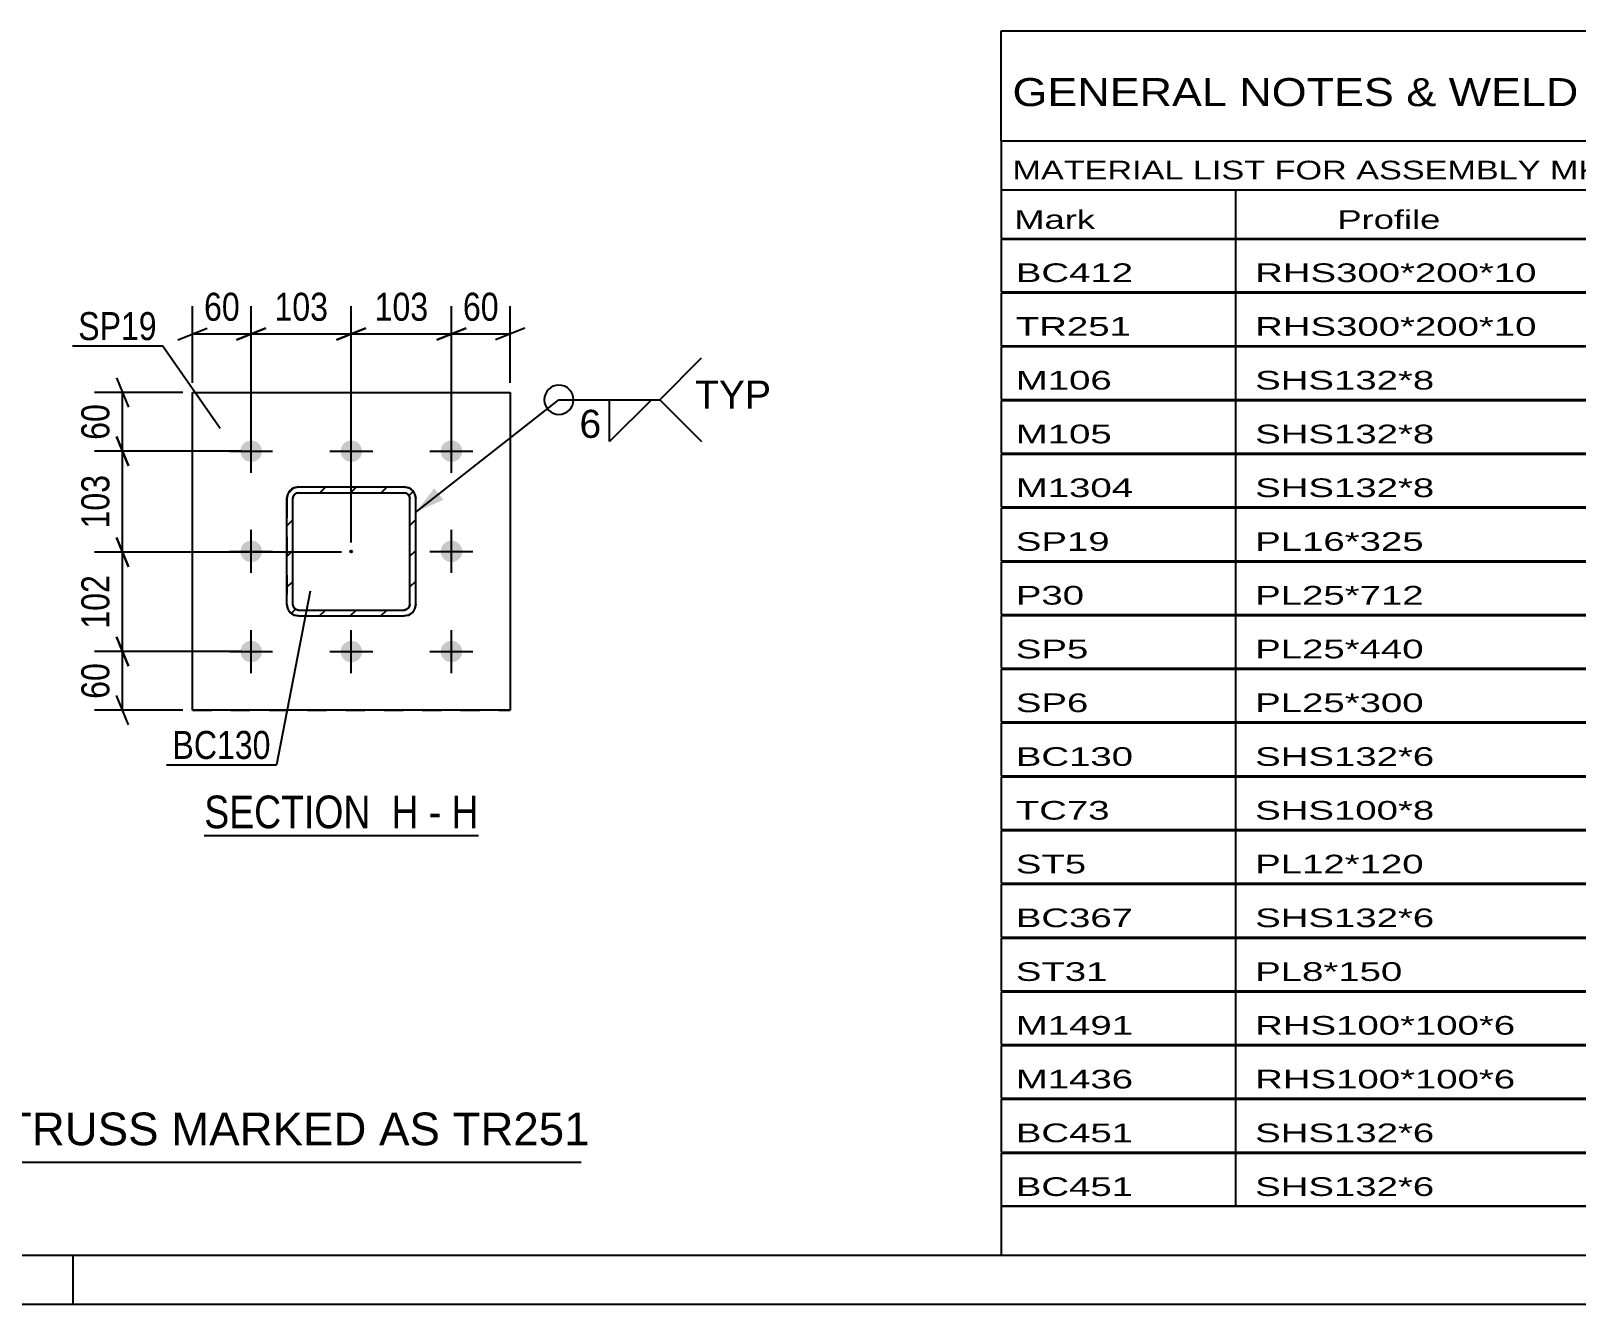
# Model space of a CAD drawing. Header units: millimetres. Extents: x -81 to 760, y -449 to 145.
# Drawn here: x 335.8 to 494, y -448.7 to -318.4 of the extents above; entities that cross this region are included whole.
import ezdxf

# ---------------------------------------------------------------- set-up
doc = ezdxf.new("R2010")
doc.units = ezdxf.units.MM
doc.linetypes.add('DXK_LINE_DOT2', pattern=[3.9198, 1.9599, -1.9599])
doc.linetypes.add('DXK_LINE_DOT3', pattern=[5.9187, 2.979, -0.9799, 0.9799, -0.9799])
doc.styles.add('Arial', font='ARIAL.TTF', dxfattribs={"height": 0.2})
doc.styles.add('Arial Narrow', font='ARIALN.TTF', dxfattribs={"height": 0.2})

# ---------------------------------------------------------------- blocks, each defined once
blk = doc.blocks.new('Unknown-122569792-1134')
at = {"color": 5, "linetype": 'Continuous'}
for p, q in [((-75.92, -443.66), (755.08, -443.66)), ((340.08, -448.66), (340.08, -443.66)), ((-80.92, -448.66), (760.08, -448.66))]:
    blk.add_line(p, q, dxfattribs=at)
blk = doc.blocks.new('Unknown-122569792-12 - 6866')
at = {"color": 6, "linetype": 'Continuous'}
blk.add_line((353.51, -400.73), (381.58, -400.73), dxfattribs=at)
at = {"color": 0, "linetype": 'Continuous'}
for points in [[(371.62, -399.98), (371.62, -396.48), (353.51, -396.48), (353.51, -399.98)], [(375.44, -399.98), (375.44, -396.48), (372.67, -396.48), (372.67, -399.98)], [(377.76, -399.98), (377.76, -396.48), (376.49, -396.48), (376.49, -399.98)], [(381.58, -399.98), (381.58, -396.48), (378.81, -396.48), (378.81, -399.98)]]:
    blk.add_wipeout(points, dxfattribs=at)
at = {"color": 7, "linetype": 'Continuous', "style": 'Arial Narrow'}
for s, p in [('SECTION ', (353.51, -399.98)), ('H', (372.67, -399.98)), ('H', (378.81, -399.98)), ('-', (376.49, -399.98))]:
    blk.add_text(s, height=3.34, dxfattribs=at).set_placement(p)
blk = doc.blocks.new('Part-122569792-6893 - 6866')
at = {"linetype": 'Continuous'}
h = blk.add_hatch(dxfattribs=at)
h.set_pattern_fill('', scale=0.7, style=0, pattern_type=0)
h.set_pattern_definition([(45, (362.705, -365.1483), (-1.57154, 1.57154), [])])
h.paths.add_polyline_path([(363.16, -365.06), (362.71, -365.15), (362.32, -365.41), (362.06, -365.8), (361.96, -366.26), (361.96, -377.06), (362.06, -377.52), (362.32, -377.91), (362.71, -378.17), (363.16, -378.26), (373.96, -378.26), (374.42, -378.17), (374.81, -377.91), (375.07, -377.52), (375.16, -377.06), (375.16, -366.26), (375.07, -365.8), (374.81, -365.41), (374.42, -365.15), (373.96, -365.06)])
h.paths.add_polyline_path([(373.96, -365.66), (374.19, -365.7), (374.39, -365.83), (374.52, -366.03), (374.56, -366.26), (374.56, -377.06), (374.52, -377.29), (374.39, -377.48), (374.19, -377.61), (373.96, -377.66), (363.16, -377.66), (362.93, -377.61), (362.74, -377.48), (362.61, -377.29), (362.56, -377.06), (362.56, -366.26), (362.61, -366.03), (362.74, -365.83), (362.93, -365.7), (363.16, -365.66)])
blk.add_hatch(color=246, dxfattribs=at).paths.add_polyline_path([(368.56, -371.76, -1), (368.56, -371.56, -1)])
at = {"color": 7, "linetype": 'DXK_LINE_DOT2'}
for p, q in [((362.71, -365.15), (363.16, -365.06)), ((363.16, -365.06), (373.96, -365.06)), ((373.96, -365.06), (374.42, -365.15)), ((361.96, -366.26), (362.06, -365.8)), ((361.96, -366.26), (361.96, -377.06)), ((362.61, -366.03), (362.56, -366.26)), ((362.56, -377.06), (362.56, -366.26)), ((362.74, -365.83), (362.61, -366.03)), ((362.93, -365.7), (362.74, -365.83)), ((363.16, -365.66), (362.93, -365.7)), ((363.16, -365.66), (373.96, -365.66)), ((374.19, -365.7), (373.96, -365.66)), ((374.39, -365.83), (374.19, -365.7)), ((374.52, -366.03), (374.39, -365.83)), ((374.56, -366.26), (374.52, -366.03)), ((374.56, -377.06), (374.56, -366.26)), ((375.07, -365.8), (375.16, -366.26)), ((375.16, -377.06), (375.16, -366.26)), ((362.06, -377.52), (361.96, -377.06)), ((362.56, -377.06), (362.61, -377.29)), ((362.61, -377.29), (362.74, -377.48)), ((363.16, -378.26), (362.71, -378.17)), ((362.74, -377.48), (362.93, -377.61)), ((362.93, -377.61), (363.16, -377.66)), ((363.16, -377.66), (373.96, -377.66)), ((373.96, -377.66), (374.19, -377.61)), ((374.42, -378.17), (373.96, -378.26)), ((374.19, -377.61), (374.39, -377.48)), ((374.39, -377.48), (374.52, -377.29)), ((374.52, -377.29), (374.56, -377.06)), ((375.16, -377.06), (375.07, -377.52)), ((363.16, -378.26), (373.96, -378.26))]:
    blk.add_line(p, q, dxfattribs=at)
at = {"color": 2, "linetype": 'Continuous'}
for p, q in [((363.16, -365.06), (362.71, -365.15)), ((363.16, -365.06), (363.16, -365.06)), ((363.16, -365.06), (373.96, -365.06)), ((373.96, -365.06), (373.96, -365.06)), ((374.42, -365.15), (373.96, -365.06)), ((362.06, -365.8), (361.96, -366.26)), ((361.96, -366.26), (361.96, -366.26)), ((361.96, -377.06), (361.96, -366.26)), ((362.56, -366.26), (362.61, -366.03)), ((362.56, -366.26), (362.56, -366.26)), ((362.56, -377.06), (362.56, -366.26)), ((362.61, -366.03), (362.74, -365.83)), ((362.74, -365.83), (362.93, -365.7)), ((362.93, -365.7), (363.16, -365.66)), ((363.16, -365.66), (363.16, -365.66)), ((363.16, -365.66), (373.96, -365.66)), ((373.96, -365.66), (373.96, -365.66)), ((373.96, -365.66), (374.19, -365.7)), ((374.19, -365.7), (374.39, -365.83)), ((374.39, -365.83), (374.52, -366.03)), ((374.52, -366.03), (374.56, -366.26)), ((374.56, -366.26), (374.56, -366.26)), ((374.56, -377.06), (374.56, -366.26)), ((375.16, -366.26), (375.07, -365.8)), ((375.16, -366.26), (375.16, -366.26)), ((375.16, -377.06), (375.16, -366.26)), ((361.96, -377.06), (361.96, -377.06)), ((361.96, -377.06), (362.06, -377.52)), ((362.56, -377.06), (362.56, -377.06)), ((362.61, -377.29), (362.56, -377.06)), ((362.74, -377.48), (362.61, -377.29)), ((362.71, -378.17), (363.16, -378.26)), ((362.93, -377.61), (362.74, -377.48)), ((363.16, -377.66), (362.93, -377.61)), ((363.16, -377.66), (363.16, -377.66)), ((363.16, -377.66), (373.96, -377.66)), ((374.19, -377.61), (373.96, -377.66)), ((373.96, -377.66), (373.96, -377.66)), ((373.96, -378.26), (374.42, -378.17)), ((374.39, -377.48), (374.19, -377.61)), ((374.52, -377.29), (374.39, -377.48)), ((374.56, -377.06), (374.52, -377.29)), ((374.56, -377.06), (374.56, -377.06)), ((375.07, -377.52), (375.16, -377.06)), ((375.16, -377.06), (375.16, -377.06)), ((363.16, -378.26), (363.16, -378.26)), ((363.16, -378.26), (373.96, -378.26)), ((373.96, -378.26), (373.96, -378.26))]:
    blk.add_line(p, q, dxfattribs=at)
at = {"color": 7, "linetype": 'DXK_LINE_DOT3'}
blk.add_line((368.56, -371.66), (368.56, -371.66), dxfattribs=at)
at = {"color": 246, "linetype": 'DXK_LINE_DOT2'}
blk.add_line((368.56, -371.66), (368.56, -371.66), dxfattribs=at)
at = {"color": 246, "linetype": 'Continuous'}
blk.add_circle((368.56, -371.66), 0.1, dxfattribs=at)
at = {"color": 7, "linetype": 'DXK_LINE_DOT2'}
for centre, start, end in [((363.16, -366.26), 112.5, 157.5), ((373.96, -366.26), 22.5, 67.5), ((363.16, -377.06), 202.5, 247.5), ((373.96, -377.06), 292.5, 337.5)]:
    blk.add_arc(centre, 1.2, start, end, dxfattribs=at)
at = {"color": 2, "linetype": 'Continuous'}
for centre, start, end in [((363.16, -366.26), 112.5, 157.5), ((373.96, -366.26), 22.5, 67.5), ((363.16, -377.06), 202.5, 247.5), ((373.96, -377.06), 292.5, 337.5)]:
    blk.add_arc(centre, 1.2, start, end, dxfattribs=at)
blk = doc.blocks.new('Part-122569792-6929 - 6866')
at = {"color": 2, "linetype": 'Continuous'}
for p, q in [((352.31, -355.41), (352.31, -355.41)), ((352.31, -387.91), (352.31, -355.41)), ((352.31, -355.41), (384.81, -355.41)), ((384.81, -355.41), (384.81, -355.41)), ((384.81, -355.41), (384.81, -387.91)), ((352.31, -387.91), (352.31, -387.91)), ((384.81, -387.91), (352.31, -387.91)), ((384.81, -387.91), (384.81, -387.91))]:
    blk.add_line(p, q, dxfattribs=at)
at = {"color": 7, "linetype": 'DXK_LINE_DOT2'}
for p, q in [((352.31, -355.41), (384.81, -355.41)), ((352.31, -387.91), (384.81, -387.91))]:
    blk.add_line(p, q, dxfattribs=at)
blk = doc.blocks.new('Bolt-122569792-6980 - 6866')
at = {"linetype": 'Continuous'}
for points in [[(358.31, -360.31), (358.54, -360.33), (358.76, -360.4), (358.96, -360.52), (359.13, -360.67), (359.27, -360.86), (359.36, -361.07), (359.41, -361.29), (359.41, -361.52), (359.36, -361.75), (359.27, -361.96), (359.13, -362.14), (358.96, -362.3), (358.76, -362.41), (358.54, -362.48), (358.31, -362.51), (358.09, -362.48), (357.87, -362.41), (357.67, -362.3), (357.5, -362.14), (357.36, -361.96), (357.27, -361.75), (357.22, -361.52), (357.22, -361.29), (357.27, -361.07), (357.36, -360.86), (357.5, -360.67), (357.67, -360.52), (357.87, -360.4), (358.09, -360.33)], [(368.56, -360.31), (368.79, -360.33), (369.01, -360.4), (369.21, -360.52), (369.38, -360.67), (369.52, -360.86), (369.61, -361.07), (369.66, -361.29), (369.66, -361.52), (369.61, -361.75), (369.52, -361.96), (369.38, -362.14), (369.21, -362.3), (369.01, -362.41), (368.79, -362.48), (368.56, -362.51), (368.34, -362.48), (368.12, -362.41), (367.92, -362.3), (367.75, -362.14), (367.61, -361.96), (367.52, -361.75), (367.47, -361.52), (367.47, -361.29), (367.52, -361.07), (367.61, -360.86), (367.75, -360.67), (367.92, -360.52), (368.12, -360.4), (368.34, -360.33)], [(378.81, -360.31), (379.04, -360.33), (379.26, -360.4), (379.46, -360.52), (379.63, -360.67), (379.77, -360.86), (379.86, -361.07), (379.91, -361.29), (379.91, -361.52), (379.86, -361.75), (379.77, -361.96), (379.63, -362.14), (379.46, -362.3), (379.26, -362.41), (379.04, -362.48), (378.81, -362.51), (378.59, -362.48), (378.37, -362.41), (378.17, -362.3), (378, -362.14), (377.86, -361.96), (377.77, -361.75), (377.72, -361.52), (377.72, -361.29), (377.77, -361.07), (377.86, -360.86), (378, -360.67), (378.17, -360.52), (378.37, -360.4), (378.59, -360.33)], [(358.31, -370.56), (358.54, -370.58), (358.76, -370.65), (358.96, -370.77), (359.13, -370.92), (359.27, -371.11), (359.36, -371.32), (359.41, -371.54), (359.41, -371.77), (359.36, -372), (359.27, -372.21), (359.13, -372.39), (358.96, -372.55), (358.76, -372.66), (358.54, -372.73), (358.31, -372.76), (358.09, -372.73), (357.87, -372.66), (357.67, -372.55), (357.5, -372.39), (357.36, -372.21), (357.27, -372), (357.22, -371.77), (357.22, -371.54), (357.27, -371.32), (357.36, -371.11), (357.5, -370.92), (357.67, -370.77), (357.87, -370.65), (358.09, -370.58)], [(378.81, -370.56), (379.04, -370.58), (379.26, -370.65), (379.46, -370.77), (379.63, -370.92), (379.77, -371.11), (379.86, -371.32), (379.91, -371.54), (379.91, -371.77), (379.86, -372), (379.77, -372.21), (379.63, -372.39), (379.46, -372.55), (379.26, -372.66), (379.04, -372.73), (378.81, -372.76), (378.59, -372.73), (378.37, -372.66), (378.17, -372.55), (378, -372.39), (377.86, -372.21), (377.77, -372), (377.72, -371.77), (377.72, -371.54), (377.77, -371.32), (377.86, -371.11), (378, -370.92), (378.17, -370.77), (378.37, -370.65), (378.59, -370.58)], [(358.31, -380.81), (358.54, -380.83), (358.76, -380.9), (358.96, -381.02), (359.13, -381.17), (359.27, -381.36), (359.36, -381.57), (359.41, -381.79), (359.41, -382.02), (359.36, -382.25), (359.27, -382.46), (359.13, -382.64), (358.96, -382.8), (358.76, -382.91), (358.54, -382.98), (358.31, -383.01), (358.09, -382.98), (357.87, -382.91), (357.67, -382.8), (357.5, -382.64), (357.36, -382.46), (357.27, -382.25), (357.22, -382.02), (357.22, -381.79), (357.27, -381.57), (357.36, -381.36), (357.5, -381.17), (357.67, -381.02), (357.87, -380.9), (358.09, -380.83)], [(368.56, -380.81), (368.79, -380.83), (369.01, -380.9), (369.21, -381.02), (369.38, -381.17), (369.52, -381.36), (369.61, -381.57), (369.66, -381.79), (369.66, -382.02), (369.61, -382.25), (369.52, -382.46), (369.38, -382.64), (369.21, -382.8), (369.01, -382.91), (368.79, -382.98), (368.56, -383.01), (368.34, -382.98), (368.12, -382.91), (367.92, -382.8), (367.75, -382.64), (367.61, -382.46), (367.52, -382.25), (367.47, -382.02), (367.47, -381.79), (367.52, -381.57), (367.61, -381.36), (367.75, -381.17), (367.92, -381.02), (368.12, -380.9), (368.34, -380.83)], [(378.81, -380.81), (379.04, -380.83), (379.26, -380.9), (379.46, -381.02), (379.63, -381.17), (379.77, -381.36), (379.86, -381.57), (379.91, -381.79), (379.91, -382.02), (379.86, -382.25), (379.77, -382.46), (379.63, -382.64), (379.46, -382.8), (379.26, -382.91), (379.04, -382.98), (378.81, -383.01), (378.59, -382.98), (378.37, -382.91), (378.17, -382.8), (378, -382.64), (377.86, -382.46), (377.77, -382.25), (377.72, -382.02), (377.72, -381.79), (377.77, -381.57), (377.86, -381.36), (378, -381.17), (378.17, -381.02), (378.37, -380.9), (378.59, -380.83)]]:
    blk.add_hatch(color=1, dxfattribs=at).paths.add_polyline_path(points)
at = {"color": 1, "linetype": 'Continuous'}
for p, q in [((358.31, -363.61), (358.31, -359.21)), ((368.56, -363.61), (368.56, -359.21)), ((378.81, -363.61), (378.81, -359.21)), ((356.11, -361.41), (360.51, -361.41)), ((366.36, -361.41), (370.76, -361.41)), ((376.61, -361.41), (381.01, -361.41)), ((358.31, -373.86), (358.31, -369.46)), ((378.81, -373.86), (378.81, -369.46)), ((356.11, -371.66), (360.51, -371.66)), ((376.61, -371.66), (381.01, -371.66)), ((358.31, -384.11), (358.31, -379.71)), ((368.56, -384.11), (368.56, -379.71)), ((378.81, -384.11), (378.81, -379.71)), ((356.11, -381.91), (360.51, -381.91)), ((366.36, -381.91), (370.76, -381.91)), ((376.61, -381.91), (381.01, -381.91))]:
    blk.add_line(p, q, dxfattribs=at)
blk = doc.blocks.new('StraightDimension-122569792-7015 - 6866')
at = {"color": 7, "linetype": 'Continuous'}
for p, q in [((358.31, -360.41), (358.31, -346.56)), ((368.56, -370.74), (368.56, -346.56)), ((356.81, -350.01), (359.81, -348.81)), ((358.31, -349.41), (368.56, -349.41)), ((370.06, -348.81), (367.06, -350.01))]:
    blk.add_line(p, q, dxfattribs=at)
at = {"color": 0}
blk.add_wipeout([(366.78, -348.66), (366.78, -344.46), (360.1, -344.46), (360.1, -348.66)], dxfattribs=at)
at = {"color": 3, "style": 'Arial Narrow'}
blk.add_text('103', height=2.863, dxfattribs=at).set_placement((360.7, -348.06))
blk = doc.blocks.new('StraightDimension-122569792-6985 - 6866')
at = {"color": 7, "linetype": 'Continuous'}
for p, q in [((368.56, -370.74), (368.56, -346.56)), ((378.81, -360.41), (378.81, -346.56)), ((367.06, -350.01), (370.06, -348.81)), ((368.56, -349.41), (378.81, -349.41)), ((380.31, -348.81), (377.31, -350.01))]:
    blk.add_line(p, q, dxfattribs=at)
at = {"color": 0}
blk.add_wipeout([(377.03, -348.66), (377.03, -344.46), (370.35, -344.46), (370.35, -348.66)], dxfattribs=at)
at = {"color": 3, "style": 'Arial Narrow'}
blk.add_text('103', height=2.863, dxfattribs=at).set_placement((370.95, -348.06))
blk = doc.blocks.new('StraightDimension-122569792-6995 - 6866')
at = {"color": 7, "linetype": 'Continuous'}
for p, q in [((378.81, -360.41), (378.81, -346.56)), ((384.81, -354.41), (384.81, -346.56)), ((377.31, -350.01), (380.31, -348.81)), ((378.81, -349.41), (384.81, -349.41)), ((386.31, -348.81), (383.31, -350.01))]:
    blk.add_line(p, q, dxfattribs=at)
at = {"color": 0}
blk.add_wipeout([(384.24, -348.66), (384.24, -344.46), (379.39, -344.46), (379.39, -348.66)], dxfattribs=at)
at = {"color": 3, "style": 'Arial Narrow'}
blk.add_text('60', height=2.863, dxfattribs=at).set_placement((379.99, -348.06))
blk = doc.blocks.new('StraightDimension-122569792-7005 - 6866')
at = {"color": 7, "linetype": 'Continuous'}
for p, q in [((352.31, -354.41), (352.31, -346.56)), ((358.31, -360.41), (358.31, -346.56)), ((350.81, -350.01), (353.81, -348.81)), ((352.31, -349.41), (358.31, -349.41)), ((359.81, -348.81), (356.81, -350.01))]:
    blk.add_line(p, q, dxfattribs=at)
at = {"color": 0}
blk.add_wipeout([(357.74, -348.66), (357.74, -344.46), (352.89, -344.46), (352.89, -348.66)], dxfattribs=at)
at = {"color": 3, "style": 'Arial Narrow'}
blk.add_text('60', height=2.863, dxfattribs=at).set_placement((353.49, -348.06))
blk = doc.blocks.new('StraightDimension-122569792-7026 - 6866')
at = {"color": 7, "linetype": 'Continuous'}
for p, q in [((344.54, -359.91), (345.74, -362.91)), ((357.31, -361.41), (342.29, -361.41)), ((345.14, -371.74), (345.14, -361.41)), ((345.74, -373.24), (344.54, -370.24)), ((367.56, -371.74), (342.29, -371.74))]:
    blk.add_line(p, q, dxfattribs=at)
at = {"color": 0}
blk.add_wipeout([(344.39, -363.23), (340.19, -363.23), (340.19, -369.91), (344.39, -369.91)], dxfattribs=at)
at = {"color": 3, "style": 'Arial Narrow'}
blk.add_text('103', height=2.863, rotation=90.0002, dxfattribs=at).set_placement((343.79, -369.31))
blk = doc.blocks.new('StraightDimension-122569792-7036 - 6866')
at = {"color": 7, "linetype": 'Continuous'}
for p, q in [((344.54, -353.91), (345.74, -356.91)), ((351.31, -355.41), (342.29, -355.41)), ((345.14, -361.41), (345.14, -355.41)), ((345.74, -362.91), (344.54, -359.91)), ((357.31, -361.41), (342.29, -361.41))]:
    blk.add_line(p, q, dxfattribs=at)
at = {"color": 0}
blk.add_wipeout([(344.39, -355.98), (340.19, -355.98), (340.19, -360.84), (344.39, -360.84)], dxfattribs=at)
at = {"color": 3, "style": 'Arial Narrow'}
blk.add_text('60', height=2.863, rotation=90.0002, dxfattribs=at).set_placement((343.79, -360.24))
blk = doc.blocks.new('StraightDimension-122569792-7046 - 6866')
at = {"color": 7, "linetype": 'Continuous'}
for p, q in [((344.54, -380.41), (345.74, -383.41)), ((357.31, -381.91), (342.29, -381.91)), ((345.14, -387.91), (345.14, -381.91)), ((345.74, -389.41), (344.54, -386.41)), ((351.31, -387.91), (342.29, -387.91))]:
    blk.add_line(p, q, dxfattribs=at)
at = {"color": 0}
blk.add_wipeout([(344.39, -382.48), (340.19, -382.48), (340.19, -387.34), (344.39, -387.34)], dxfattribs=at)
at = {"color": 3, "style": 'Arial Narrow'}
blk.add_text('60', height=2.863, rotation=90.0002, dxfattribs=at).set_placement((343.79, -386.74))
blk = doc.blocks.new('StraightDimension-122569792-7056 - 6866')
at = {"color": 7, "linetype": 'Continuous'}
for p, q in [((344.54, -370.24), (345.74, -373.24)), ((367.56, -371.74), (342.29, -371.74)), ((345.14, -381.91), (345.14, -371.74)), ((345.74, -383.41), (344.54, -380.41)), ((357.31, -381.91), (342.29, -381.91))]:
    blk.add_line(p, q, dxfattribs=at)
at = {"color": 0}
blk.add_wipeout([(344.39, -373.48), (340.19, -373.48), (340.19, -380.16), (344.39, -380.16)], dxfattribs=at)
at = {"color": 3, "style": 'Arial Narrow'}
blk.add_text('102', height=2.863, rotation=90.0002, dxfattribs=at).set_placement((343.79, -379.56))
blk = doc.blocks.new('Unknown-122569792-12639')
at = {"color": 7, "linetype": 'Continuous'}
for p, q in [((435.08, -318.41), (595.08, -318.41)), ((435.08, -329.66), (435.08, -318.41)), ((435.08, -329.66), (595.08, -329.66)), ((435.08, -329.66), (435.08, -334.66)), ((435.08, -334.66), (595.08, -334.66)), ((435.08, -334.66), (435.08, -339.66)), ((459.08, -334.66), (459.08, -339.66)), ((435.08, -339.66), (595.08, -339.66)), ((435.08, -339.71), (435.08, -345.11)), ((435.08, -339.71), (595.08, -339.71)), ((459.08, -339.66), (459.08, -345.16)), ((435.08, -345.11), (595.08, -345.11)), ((435.08, -345.21), (435.08, -350.61)), ((435.08, -345.21), (595.08, -345.21)), ((459.08, -345.16), (459.08, -350.66)), ((435.08, -350.61), (595.08, -350.61)), ((435.08, -350.71), (435.08, -356.11)), ((435.08, -350.71), (595.08, -350.71)), ((459.08, -350.66), (459.08, -356.16)), ((435.08, -356.11), (595.08, -356.11)), ((435.08, -356.21), (435.08, -361.61)), ((435.08, -356.21), (595.08, -356.21)), ((459.08, -356.16), (459.08, -361.66)), ((435.08, -361.61), (595.08, -361.61)), ((435.08, -361.71), (435.08, -367.11)), ((435.08, -361.71), (595.08, -361.71)), ((459.08, -361.66), (459.08, -367.16)), ((435.08, -367.11), (595.08, -367.11)), ((459.08, -367.16), (459.08, -372.66)), ((435.08, -367.21), (435.08, -372.61)), ((435.08, -367.21), (595.08, -367.21)), ((435.08, -372.61), (595.08, -372.61)), ((435.08, -372.71), (435.08, -378.11)), ((435.08, -372.71), (595.08, -372.71)), ((459.08, -372.66), (459.08, -378.16)), ((435.08, -378.11), (595.08, -378.11)), ((435.08, -378.21), (435.08, -383.61)), ((435.08, -378.21), (595.08, -378.21)), ((459.08, -378.16), (459.08, -383.66)), ((435.08, -383.61), (595.08, -383.61)), ((435.08, -383.71), (435.08, -389.11)), ((435.08, -383.71), (595.08, -383.71)), ((459.08, -383.66), (459.08, -389.16)), ((435.08, -389.11), (595.08, -389.11)), ((435.08, -389.21), (435.08, -394.61)), ((435.08, -389.21), (595.08, -389.21)), ((459.08, -389.16), (459.08, -394.66)), ((435.08, -394.61), (595.08, -394.61)), ((435.08, -394.71), (435.08, -400.11)), ((435.08, -394.71), (595.08, -394.71)), ((459.08, -394.66), (459.08, -400.16)), ((435.08, -400.11), (595.08, -400.11)), ((435.08, -400.21), (435.08, -405.61)), ((435.08, -400.21), (595.08, -400.21)), ((459.08, -400.16), (459.08, -405.66)), ((435.08, -405.61), (595.08, -405.61)), ((435.08, -405.71), (435.08, -411.11)), ((435.08, -405.71), (595.08, -405.71)), ((459.08, -405.66), (459.08, -411.16)), ((435.08, -411.11), (595.08, -411.11)), ((435.08, -411.21), (435.08, -416.61)), ((435.08, -411.21), (595.08, -411.21)), ((459.08, -411.16), (459.08, -416.66)), ((435.08, -416.61), (595.08, -416.61)), ((435.08, -416.71), (435.08, -422.11)), ((435.08, -416.71), (595.08, -416.71)), ((459.08, -416.66), (459.08, -422.16)), ((435.08, -422.11), (595.08, -422.11)), ((435.08, -422.21), (435.08, -427.61)), ((435.08, -422.21), (595.08, -422.21)), ((459.08, -422.16), (459.08, -427.66)), ((435.08, -427.61), (595.08, -427.61)), ((435.08, -427.71), (435.08, -433.11)), ((435.08, -427.71), (595.08, -427.71)), ((459.08, -427.66), (459.08, -433.16)), ((435.08, -433.11), (595.08, -433.11)), ((435.08, -433.21), (435.08, -438.61)), ((435.08, -433.21), (595.08, -433.21)), ((459.08, -433.16), (459.08, -438.66)), ((435.08, -438.61), (595.08, -438.61)), ((435.08, -438.66), (595.08, -438.66)), ((435.08, -438.66), (435.08, -443.66)), ((435.08, -443.66), (595.08, -443.66))]:
    blk.add_line(p, q, dxfattribs=at)
at = {"color": 7, "style": 'Arial Narrow'}
for s, height, width, p in [('GENERAL NOTES & WELD DETAILS :', 2.8633, 1.4, (436.24, -326.1)), ("MATERIAL LIST FOR ASSEMBLY MK'D", 1.9089, 1.6, (436.24, -333.6)), ('Mark', 1.909, 1.7, (436.42, -338.66)), ('Profile', 1.909, 1.7, (469.5, -338.66))]:
    blk.add_text(s, height=height, dxfattribs=dict(at, width=width)).set_placement(p)
at = {"color": 7, "linetype": 'Continuous', "style": 'Arial Narrow', "width": 1.794707}
for s, height, p in [('BC412', 1.909, (436.58, -344.1)), ('RHS300*200*10', 1.9089, (461.08, -344.1)), ('TR251', 1.909, (436.58, -349.6)), ('RHS300*200*10', 1.9089, (461.08, -349.6)), ('M106', 1.909, (436.58, -355.1)), ('SHS132*8', 1.909, (461.08, -355.1)), ('M105', 1.909, (436.58, -360.6)), ('SHS132*8', 1.909, (461.08, -360.6)), ('M1304', 1.909, (436.58, -366.1)), ('SHS132*8', 1.909, (461.08, -366.1)), ('SP19', 1.909, (436.58, -371.6)), ('PL16*325', 1.909, (461.08, -371.6)), ('P30', 1.909, (436.58, -377.1)), ('PL25*712', 1.909, (461.08, -377.1)), ('SP5', 1.909, (436.58, -382.6)), ('PL25*440', 1.909, (461.08, -382.6)), ('SP6', 1.909, (436.58, -388.1)), ('PL25*300', 1.909, (461.08, -388.1)), ('BC130', 1.909, (436.58, -393.6)), ('SHS132*6', 1.909, (461.08, -393.6)), ('TC73', 1.909, (436.58, -399.1)), ('SHS100*8', 1.909, (461.08, -399.1)), ('ST5', 1.909, (436.58, -404.6)), ('PL12*120', 1.909, (461.08, -404.6)), ('BC367', 1.909, (436.58, -410.1)), ('SHS132*6', 1.909, (461.08, -410.1)), ('ST31', 1.909, (436.58, -415.6)), ('PL8*150', 1.909, (461.08, -415.6)), ('M1491', 1.909, (436.58, -421.1)), ('RHS100*100*6', 1.9089, (461.08, -421.1)), ('M1436', 1.909, (436.58, -426.6)), ('RHS100*100*6', 1.9089, (461.08, -426.6)), ('BC451', 1.909, (436.58, -432.1)), ('SHS132*6', 1.909, (461.08, -432.1)), ('BC451', 1.909, (436.58, -437.6)), ('SHS132*6', 1.909, (461.08, -437.6))]:
    blk.add_text(s, height=height, dxfattribs=at).set_placement(p)
blk = doc.blocks.new('Unknown-122569792-12640')
at = {"color": 7, "linetype": 'Continuous'}
blk.add_line((322.08, -434.16), (392.08, -434.16), dxfattribs=at)
at = {"color": 7, "style": 'Arial'}
blk.add_text('ONE-TRUSS MARKED AS TR251', height=3.3428, dxfattribs=at).set_placement((321.33, -432.41))
blk = doc.blocks.new('Mark-122569792-6925 - 6866')
at = {"color": 0}
blk.add_wipeout([(348.65, -350.04), (348.65, -347.04), (340.61, -347.04), (340.61, -350.04)], dxfattribs=at)
blk.add_wipeout([(348.65, -350.04), (348.65, -347.04), (340.61, -347.04), (340.61, -350.04)], dxfattribs=at)
at = {"color": 30, "linetype": 'Continuous'}
for p in [(340.01, -350.64), (355.15, -359.1)]:
    blk.add_line(p, (349.25, -350.64), dxfattribs=at)
at = {"color": 3, "style": 'Arial Narrow'}
blk.add_text('SP19', height=2.863, dxfattribs=at).set_placement((340.61, -350.04))
blk = doc.blocks.new('WeldMark-122569792-7066 - 6866')
at = {"linetype": 'Continuous'}
blk.add_hatch(color=30, dxfattribs=at).paths.add_polyline_path([(377.99, -366.38), (375.16, -367.64), (377.06, -365.2)])
at = {"color": 3, "linetype": 'Continuous'}
for q in [(404.42, -351.85), (404.42, -360.42)]:
    blk.add_line((400.14, -356.14), q, dxfattribs=at)
at = {"color": 30, "linetype": 'Continuous'}
blk.add_line((375.16, -367.64), (389.81, -356.14), dxfattribs=at)
at = {"color": 3, "linetype": 'Continuous'}
blk.add_arc((389.81, -356.14), 1.5, 90, 270, dxfattribs=at)
at = {"color": 0}
blk.add_wipeout([(394.34, -360.24), (394.34, -356.84), (391.71, -356.84), (391.71, -360.24)], dxfattribs=at)
at = {"color": 30, "linetype": 'Continuous'}
blk.add_line((389.81, -356.14), (400.14, -356.14), dxfattribs=at)
at = {"color": 3, "linetype": 'Continuous'}
for p, q in [((394.99, -356.14), (399.28, -356.14)), ((399.28, -356.14), (394.99, -360.42)), ((394.99, -360.42), (394.99, -356.14))]:
    blk.add_line(p, q, dxfattribs=at)
blk.add_arc((389.81, -356.14), 1.5, 270, 90, dxfattribs=at)
at = {"color": 3, "style": 'Arial'}
blk.add_text('6', height=2.87, dxfattribs=at).set_placement((391.91, -360.04))
at = {"color": 0, "linetype": 'Continuous'}
blk.add_wipeout([(411.51, -357.04), (411.51, -354.04), (403.74, -354.04), (403.74, -357.04)], dxfattribs=at)
blk.add_wipeout([(411.51, -357.04), (411.51, -354.04), (403.74, -354.04), (403.74, -357.04)], dxfattribs=at)
at = {"color": 3, "linetype": 'Continuous', "style": 'Arial'}
blk.add_text('TYP', height=2.865, dxfattribs=at).set_placement((403.74, -357.04))
blk = doc.blocks.new('Mark-122569792-6889 - 6866')
at = {"color": 0}
blk.add_wipeout([(360.31, -392.89), (360.31, -389.89), (350.26, -389.89), (350.26, -392.89)], dxfattribs=at)
blk.add_wipeout([(360.31, -392.89), (360.31, -389.89), (350.26, -389.89), (350.26, -392.89)], dxfattribs=at)
at = {"color": 30, "linetype": 'Continuous'}
for p in [(364.34, -375.73), (349.66, -393.49)]:
    blk.add_line(p, (360.91, -393.49), dxfattribs=at)
at = {"color": 3, "style": 'Arial Narrow'}
blk.add_text('BC130', height=2.863, dxfattribs=at).set_placement((350.26, -392.89))

msp = doc.modelspace()

# ---------------------------------------------------------------- block references
for name in ['Unknown-122569792-1134', 'Unknown-122569792-12639', 'Part-122569792-6929 - 6866', 'Bolt-122569792-6980 - 6866', 'Part-122569792-6893 - 6866', 'Unknown-122569792-12640']:
    msp.add_blockref(name, (0, 0))

# ---------------------------------------------------------------- next in the draw order: block references
for name in ['StraightDimension-122569792-7015 - 6866', 'StraightDimension-122569792-7046 - 6866', 'Unknown-122569792-12 - 6866']:
    msp.add_blockref(name, (0, 0))

# ---------------------------------------------------------------- next in the draw order: block references
for name in ['StraightDimension-122569792-7005 - 6866', 'StraightDimension-122569792-6985 - 6866']:
    msp.add_blockref(name, (0, 0))

# ---------------------------------------------------------------- next in the draw order: block references
for name in ['StraightDimension-122569792-6995 - 6866', 'StraightDimension-122569792-7026 - 6866']:
    msp.add_blockref(name, (0, 0))

# ---------------------------------------------------------------- next in the draw order: block references
for name in ['WeldMark-122569792-7066 - 6866', 'StraightDimension-122569792-7036 - 6866', 'StraightDimension-122569792-7056 - 6866']:
    msp.add_blockref(name, (0, 0))

# ---------------------------------------------------------------- next in the draw order: block references
for name in ['Mark-122569792-6925 - 6866', 'Mark-122569792-6889 - 6866']:
    msp.add_blockref(name, (0, 0))

doc.saveas('drawing.dxf')
